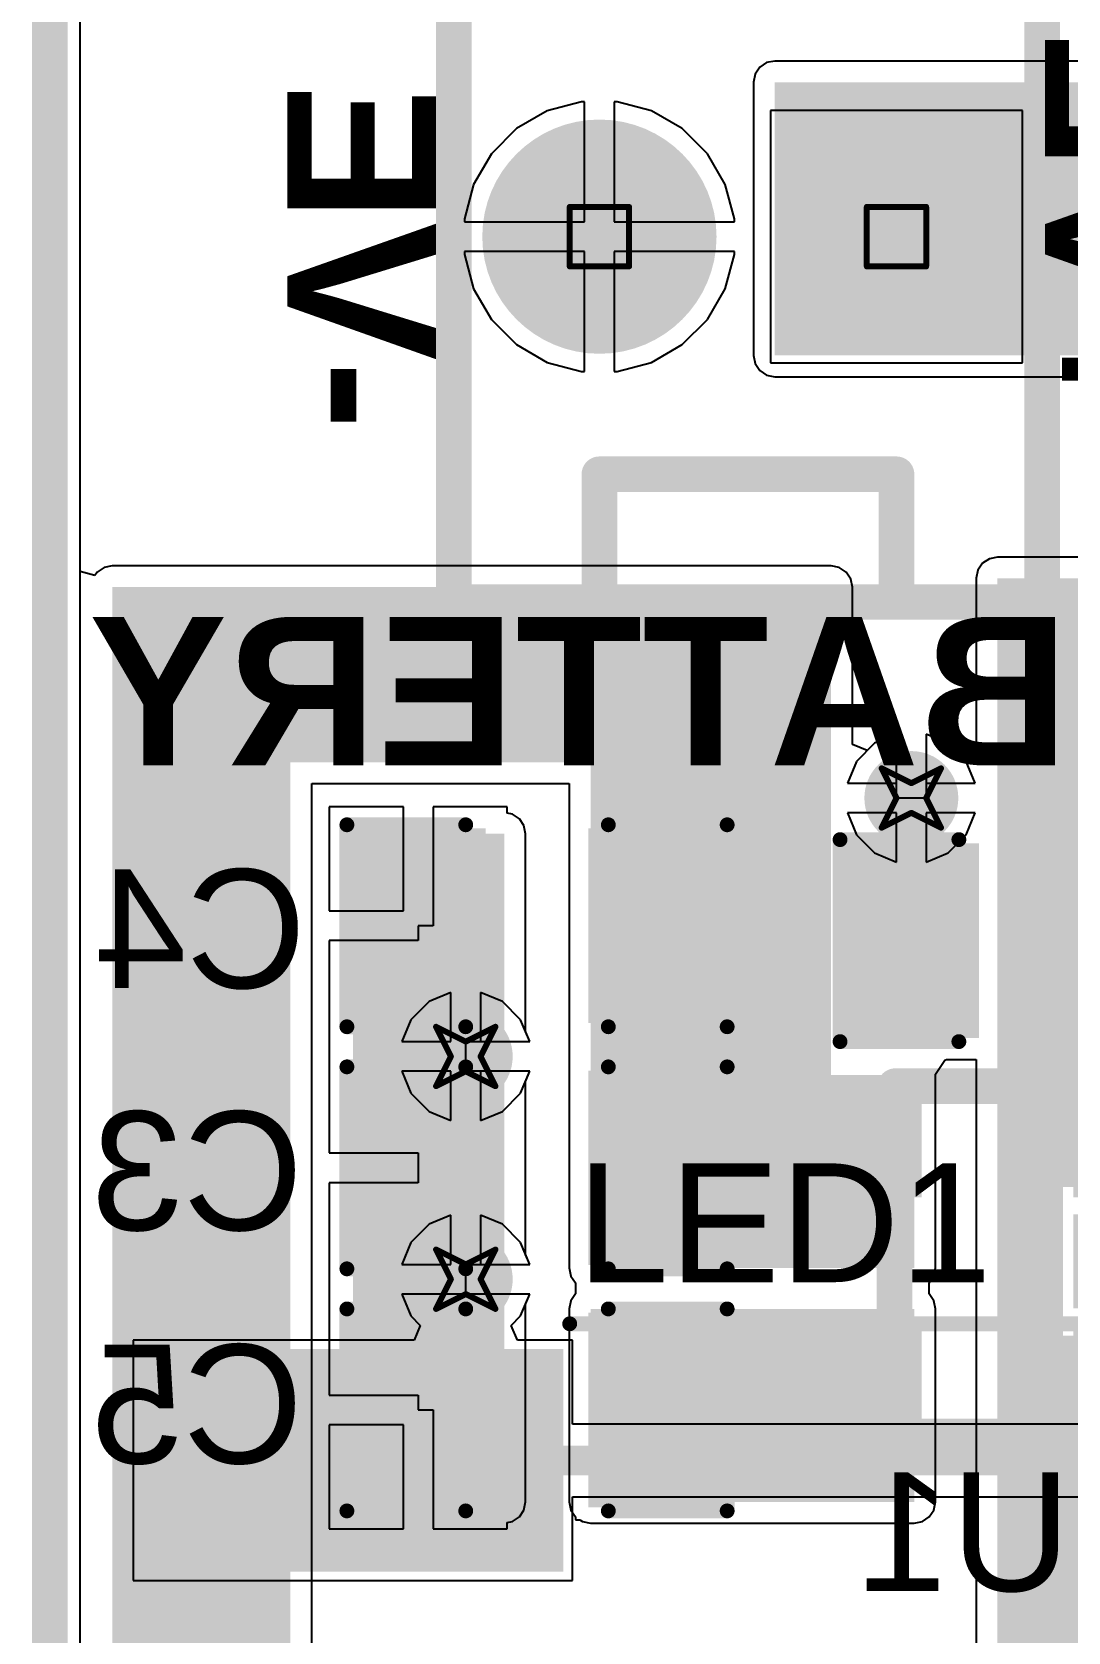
# Model space of a CAD drawing. Header units: inches. Extents: x -48 to 200, y -49 to 27.
# Drawn here: x -0.073 to 0.276, y 1.324 to 1.863 of the extents above; entities that cross this region are included whole.
import ezdxf

# ---------------------------------------------------------------- set-up
doc = ezdxf.new("R2010")
doc.units = ezdxf.units.IN
doc.header["$MEASUREMENT"] = 0
for name, color, linetype in [('Board Outline', 216, 'Continuous'), ('Bottom Layer', 5, 'Continuous'), ('Bottom Overlay', 54, 'Continuous'), ('Bottom Paste', 16, 'Continuous'), ('Bottom Solder', 6, 'Continuous'), ('Drill Drawing', 1, 'Continuous'), ('Multi-Layer', 9, 'Continuous'), ('Pad Holes', 156, 'Continuous'), ('Top Layer', 1, 'Continuous'), ('Top Overlay', 2, 'Continuous'), ('Top Paste', 8, 'Continuous'), ('Top Solder', 216, 'Continuous'), ('Via Holes', 16, 'Continuous')]:
    doc.layers.add(name, color=color, linetype=linetype)
doc.styles.add('Arial', font='', dxfattribs={"height": 0.2})
doc.styles.add('Arial_Bold', font='', dxfattribs={"height": 0.2})
doc.styles.get('Arial').set_extended_font_data('Arial')
doc.styles.get('Arial_Bold').set_extended_font_data('Arial', bold=True)

# ---------------------------------------------------------------- blocks, each defined once
blk = doc.blocks.new('ACDC56_41SURKWA_F01_20')
at = {"layer": 'Top Layer'}
blk.add_hatch(color=1, dxfattribs=at).paths.add_polyline_path([(0.44094, -0.48346), (0.30709, -0.48346), (0.30709, -0.41654), (0.44094, -0.41654)])
at = {"layer": 'Top Paste'}
blk.add_hatch(color=8, dxfattribs=at).paths.add_polyline_path([(0.44094, -0.48346), (0.30709, -0.48346), (0.30709, -0.41654), (0.44094, -0.41654)])
at = {"layer": 'Top Solder'}
blk.add_hatch(color=216, dxfattribs=at).paths.add_polyline_path([(0.44494, -0.48746), (0.30309, -0.48746), (0.30309, -0.41254), (0.44494, -0.41254)])
at = {"layer": 'Top Overlay'}
blk.add_lwpolyline([(0.301, -0.496, 0.005, 0.005, 0), (-0.303, -0.496, 0.005, 0.005, 0)], format="xyseb", dxfattribs=at)
blk.add_lwpolyline([(0.29975, -0.496, 0.0025, 0.0025, 1), (0.30225, -0.496, 0.0025, 0.0025, 1)], format="xyseb", close=True, dxfattribs=at)
blk = doc.blocks.new('SOT_23_5_B_38')
at = {"layer": 'Bottom Layer'}
for points in [[(-0.07283, 0.04921), (-0.02953, 0.04921), (-0.02953, 0.02559), (-0.07283, 0.02559)], [(0.02953, 0.04921), (0.07283, 0.04921), (0.07283, 0.02559), (0.02953, 0.02559)], [(-0.07283, 0.01181), (-0.02953, 0.01181), (-0.02953, -0.01181), (-0.07283, -0.01181)], [(-0.07283, -0.02559), (-0.02953, -0.02559), (-0.02953, -0.04921), (-0.07283, -0.04921)], [(0.02953, -0.02559), (0.07283, -0.02559), (0.07283, -0.04921), (0.02953, -0.04921)]]:
    blk.add_hatch(color=5, dxfattribs=at).paths.add_polyline_path(points)
at = {"layer": 'Bottom Paste'}
for points in [[(-0.07283, 0.04921), (-0.02953, 0.04921), (-0.02953, 0.02559), (-0.07283, 0.02559)], [(0.02953, 0.04921), (0.07283, 0.04921), (0.07283, 0.02559), (0.02953, 0.02559)], [(-0.07283, 0.01181), (-0.02953, 0.01181), (-0.02953, -0.01181), (-0.07283, -0.01181)], [(-0.07283, -0.02559), (-0.02953, -0.02559), (-0.02953, -0.04921), (-0.07283, -0.04921)], [(0.02953, -0.02559), (0.07283, -0.02559), (0.07283, -0.04921), (0.02953, -0.04921)]]:
    blk.add_hatch(color=16, dxfattribs=at).paths.add_polyline_path(points)
at = {"layer": 'Bottom Solder'}
for points in [[(-0.07683, 0.05321), (-0.02553, 0.05321), (-0.02553, 0.02159), (-0.07683, 0.02159)], [(0.02553, 0.05321), (0.07683, 0.05321), (0.07683, 0.02159), (0.02553, 0.02159)], [(-0.07683, 0.01581), (-0.02553, 0.01581), (-0.02553, -0.01581), (-0.07683, -0.01581)], [(-0.07683, -0.02159), (-0.02553, -0.02159), (-0.02553, -0.05321), (-0.07683, -0.05321)], [(0.02553, -0.02159), (0.07683, -0.02159), (0.07683, -0.05321), (0.02553, -0.05321)]]:
    blk.add_hatch(color=6, dxfattribs=at).paths.add_polyline_path(points)
at = {"layer": 'Bottom Overlay'}
for points in [[(-0.03461, 0.059, 0.012, 0.012, 0), (-0.03461, 0.05506, 0.012, 0.012, 0)], [(0.03439, 0.059, 0.012, 0.012, 0), (-0.03461, 0.059, 0.012, 0.012, 0)], [(0.03439, 0.059, 0.012, 0.012, 0), (0.03439, 0.05506, 0.012, 0.012, 0)], [(0.03465, 0.01646, 0.012, 0.012, 0), (0.03465, -0.01732, 0.012, 0.012, 0)], [(-0.084, -0.032, 0.012, 0.012, 0), (-0.084, -0.042, 0.012, 0.012, 0)], [(-0.079, -0.037, 0.012, 0.012, 0), (-0.084, -0.032, 0.012, 0.012, 0)], [(-0.079, -0.037, 0.012, 0.012, 0), (-0.084, -0.042, 0.012, 0.012, 0)], [(-0.03461, -0.05506, 0.012, 0.012, 0), (-0.03461, -0.059, 0.012, 0.012, 0)], [(0.03439, -0.059, 0.012, 0.012, 0), (-0.03461, -0.059, 0.012, 0.012, 0)], [(0.03439, -0.05506, 0.012, 0.012, 0), (0.03439, -0.059, 0.012, 0.012, 0)]]:
    blk.add_lwpolyline(points, format="xyseb", dxfattribs=at)
for points in [[(-0.03761, 0.059, 0.006, 0.006, 1), (-0.03161, 0.059, 0.006, 0.006, 1)], [(-0.03761, 0.059, 0.006, 0.006, 1), (-0.03161, 0.059, 0.006, 0.006, 1)], [(0.03139, 0.059, 0.006, 0.006, 1), (0.03739, 0.059, 0.006, 0.006, 1)], [(0.03139, 0.059, 0.006, 0.006, 1), (0.03739, 0.059, 0.006, 0.006, 1)], [(-0.03761, 0.05506, 0.006, 0.006, 1), (-0.03161, 0.05506, 0.006, 0.006, 1)], [(0.03139, 0.05506, 0.006, 0.006, 1), (0.03739, 0.05506, 0.006, 0.006, 1)], [(0.03165, 0.01646, 0.006, 0.006, 1), (0.03765, 0.01646, 0.006, 0.006, 1)], [(0.03165, -0.01732, 0.006, 0.006, 1), (0.03765, -0.01732, 0.006, 0.006, 1)], [(-0.087, -0.032, 0.006, 0.006, 1), (-0.081, -0.032, 0.006, 0.006, 1)], [(-0.087, -0.032, 0.006, 0.006, 1), (-0.081, -0.032, 0.006, 0.006, 1)], [(-0.082, -0.037, 0.006, 0.006, 1), (-0.076, -0.037, 0.006, 0.006, 1)], [(-0.082, -0.037, 0.006, 0.006, 1), (-0.076, -0.037, 0.006, 0.006, 1)], [(-0.087, -0.042, 0.006, 0.006, 1), (-0.081, -0.042, 0.006, 0.006, 1)], [(-0.087, -0.042, 0.006, 0.006, 1), (-0.081, -0.042, 0.006, 0.006, 1)], [(-0.03761, -0.05506, 0.006, 0.006, 1), (-0.03161, -0.05506, 0.006, 0.006, 1)], [(-0.03761, -0.059, 0.006, 0.006, 1), (-0.03161, -0.059, 0.006, 0.006, 1)], [(-0.03761, -0.059, 0.006, 0.006, 1), (-0.03161, -0.059, 0.006, 0.006, 1)], [(0.03139, -0.05506, 0.006, 0.006, 1), (0.03739, -0.05506, 0.006, 0.006, 1)], [(0.03139, -0.059, 0.006, 0.006, 1), (0.03739, -0.059, 0.006, 0.006, 1)], [(0.03139, -0.059, 0.006, 0.006, 1), (0.03739, -0.059, 0.006, 0.006, 1)]]:
    blk.add_lwpolyline(points, format="xyseb", close=True, dxfattribs=at)
blk = doc.blocks.new('022232021_B_51')
at = {"layer": 'Bottom Layer'}
blk.add_hatch(color=5, dxfattribs=at).paths.add_polyline_path([(-0.08543, 0.03543), (-0.01457, 0.03543), (-0.01457, -0.03543), (-0.08543, -0.03543)])
h = blk.add_hatch(color=5, dxfattribs=at)
edge = h.paths.add_edge_path()
edge.add_arc((0.05, 0), 0.03543, 0, 360)
at = {"layer": 'Bottom Solder'}
blk.add_hatch(color=6, dxfattribs=at).paths.add_polyline_path([(-0.08943, 0.03943), (-0.01057, 0.03943), (-0.01057, -0.03943), (-0.08943, -0.03943)])
h = blk.add_hatch(color=6, dxfattribs=at)
edge = h.paths.add_edge_path()
edge.add_arc((0.05, 0), 0.03943, 0, 360)
at = {"layer": 'Multi-Layer'}
blk.add_hatch(color=9, dxfattribs=at).paths.add_polyline_path([(-0.08543, 0.03543), (-0.01457, 0.03543), (-0.01457, -0.03543), (-0.08543, -0.03543)])
h = blk.add_hatch(color=9, dxfattribs=at)
edge = h.paths.add_edge_path()
edge.add_arc((0.05, 0), 0.03543, 0, 360)
at = {"layer": 'Pad Holes'}
h = blk.add_hatch(color=7, dxfattribs=at)
edge = h.paths.add_edge_path()
edge.add_arc((-0.05, 0), 0.02008, 0, 360)
h = blk.add_hatch(color=7, dxfattribs=at)
edge = h.paths.add_edge_path()
edge.add_arc((0.05, 0), 0.02008, 0, 360)
at = {"layer": 'Top Layer'}
blk.add_hatch(color=1, dxfattribs=at).paths.add_polyline_path([(-0.08543, 0.03543), (-0.01457, 0.03543), (-0.01457, -0.03543), (-0.08543, -0.03543)])
h = blk.add_hatch(color=1, dxfattribs=at)
edge = h.paths.add_edge_path()
edge.add_arc((0.05, 0), 0.03543, 0, 360)
at = {"layer": 'Top Solder'}
blk.add_hatch(color=216, dxfattribs=at).paths.add_polyline_path([(-0.08943, 0.03943), (-0.01057, 0.03943), (-0.01057, -0.03943), (-0.08943, -0.03943)])
h = blk.add_hatch(color=216, dxfattribs=at)
edge = h.paths.add_edge_path()
edge.add_arc((0.05, 0), 0.03943, 0, 360)
at = {"layer": 'Bottom Overlay'}
for points in [[(-0.099, 0.123, 0.012, 0.012, 0), (-0.099, -0.128, 0.012, 0.012, 0)], [(0.099, 0.123, 0.012, 0.012, 0), (-0.099, 0.123, 0.012, 0.012, 0)], [(-0.05, 0.123, 0.012, 0.012, 0), (-0.05, 0.08, 0.012, 0.012, 0)], [(0.05, 0.123, 0.012, 0.012, 0), (0.05, 0.08, 0.012, 0.012, 0)], [(0.099, 0.123, 0.012, 0.012, 0), (0.099, -0.128, 0.012, 0.012, 0)], [(0.05, 0.08, 0.012, 0.012, 0), (-0.05, 0.08, 0.012, 0.012, 0)], [(0.099, -0.128, 0.012, 0.012, 0), (-0.099, -0.128, 0.012, 0.012, 0)]]:
    blk.add_lwpolyline(points, format="xyseb", dxfattribs=at)
for points in [[(-0.102, 0.123, 0.006, 0.006, 1), (-0.096, 0.123, 0.006, 0.006, 1)], [(-0.102, 0.123, 0.006, 0.006, 1), (-0.096, 0.123, 0.006, 0.006, 1)], [(-0.053, 0.123, 0.006, 0.006, 1), (-0.047, 0.123, 0.006, 0.006, 1)], [(0.047, 0.123, 0.006, 0.006, 1), (0.053, 0.123, 0.006, 0.006, 1)], [(0.096, 0.123, 0.006, 0.006, 1), (0.102, 0.123, 0.006, 0.006, 1)], [(0.096, 0.123, 0.006, 0.006, 1), (0.102, 0.123, 0.006, 0.006, 1)], [(-0.053, 0.08, 0.006, 0.006, 1), (-0.047, 0.08, 0.006, 0.006, 1)], [(-0.053, 0.08, 0.006, 0.006, 1), (-0.047, 0.08, 0.006, 0.006, 1)], [(0.047, 0.08, 0.006, 0.006, 1), (0.053, 0.08, 0.006, 0.006, 1)], [(0.047, 0.08, 0.006, 0.006, 1), (0.053, 0.08, 0.006, 0.006, 1)], [(-0.102, -0.128, 0.006, 0.006, 1), (-0.096, -0.128, 0.006, 0.006, 1)], [(-0.102, -0.128, 0.006, 0.006, 1), (-0.096, -0.128, 0.006, 0.006, 1)], [(0.096, -0.128, 0.006, 0.006, 1), (0.102, -0.128, 0.006, 0.006, 1)], [(0.096, -0.128, 0.006, 0.006, 1), (0.102, -0.128, 0.006, 0.006, 1)]]:
    blk.add_lwpolyline(points, format="xyseb", close=True, dxfattribs=at)
blk = doc.blocks.new('CAP_0805_B_73')
at = {"layer": 'Bottom Layer'}
for points in [[(-0.06, 0.03), (-0.02, 0.03), (-0.02, -0.03), (-0.06, -0.03)], [(0.02, 0.03), (0.06, 0.03), (0.06, -0.03), (0.02, -0.03)]]:
    blk.add_hatch(color=5, dxfattribs=at).paths.add_polyline_path(points)
at = {"layer": 'Bottom Paste'}
for points in [[(-0.06, 0.03), (-0.02, 0.03), (-0.02, -0.03), (-0.06, -0.03)], [(0.02, 0.03), (0.06, 0.03), (0.06, -0.03), (0.02, -0.03)]]:
    blk.add_hatch(color=16, dxfattribs=at).paths.add_polyline_path(points)
at = {"layer": 'Bottom Solder'}
for points in [[(-0.06276, 0.03276), (-0.01724, 0.03276), (-0.01724, -0.03276), (-0.06276, -0.03276)], [(0.01724, 0.03276), (0.06276, 0.03276), (0.06276, -0.03276), (0.01724, -0.03276)]]:
    blk.add_hatch(color=6, dxfattribs=at).paths.add_polyline_path(points)
at = {"layer": 'Bottom Overlay'}
for points in [[(-0.064, 0.034, 0.005, 0.005, 0), (-0.024, 0.034, 0.005, 0.005, 0)], [(-0.064, -0.034, 0.005, 0.005, 0), (-0.064, 0.034, 0.005, 0.005, 0)], [(0.024, 0.034, 0.005, 0.005, 0), (0.064, 0.034, 0.005, 0.005, 0)], [(0.064, -0.034, 0.005, 0.005, 0), (0.064, 0.034, 0.005, 0.005, 0)], [(-0.064, -0.034, 0.005, 0.005, 0), (-0.024, -0.034, 0.005, 0.005, 0)], [(0.024, -0.034, 0.005, 0.005, 0), (0.064, -0.034, 0.005, 0.005, 0)]]:
    blk.add_lwpolyline(points, format="xyseb", dxfattribs=at)
for points in [[(-0.06525, 0.034, 0.0025, 0.0025, 1), (-0.06275, 0.034, 0.0025, 0.0025, 1)], [(-0.06525, 0.034, 0.0025, 0.0025, 1), (-0.06275, 0.034, 0.0025, 0.0025, 1)], [(-0.02525, 0.034, 0.0025, 0.0025, 1), (-0.02275, 0.034, 0.0025, 0.0025, 1)], [(0.02275, 0.034, 0.0025, 0.0025, 1), (0.02525, 0.034, 0.0025, 0.0025, 1)], [(0.06275, 0.034, 0.0025, 0.0025, 1), (0.06525, 0.034, 0.0025, 0.0025, 1)], [(0.06275, 0.034, 0.0025, 0.0025, 1), (0.06525, 0.034, 0.0025, 0.0025, 1)], [(-0.06525, -0.034, 0.0025, 0.0025, 1), (-0.06275, -0.034, 0.0025, 0.0025, 1)], [(-0.06525, -0.034, 0.0025, 0.0025, 1), (-0.06275, -0.034, 0.0025, 0.0025, 1)], [(-0.02525, -0.034, 0.0025, 0.0025, 1), (-0.02275, -0.034, 0.0025, 0.0025, 1)], [(0.02275, -0.034, 0.0025, 0.0025, 1), (0.02525, -0.034, 0.0025, 0.0025, 1)], [(0.06275, -0.034, 0.0025, 0.0025, 1), (0.06525, -0.034, 0.0025, 0.0025, 1)], [(0.06275, -0.034, 0.0025, 0.0025, 1), (0.06525, -0.034, 0.0025, 0.0025, 1)]]:
    blk.add_lwpolyline(points, format="xyseb", close=True, dxfattribs=at)
blk = doc.blocks.new('CAP_0805_B_74')
at = {"layer": 'Bottom Layer'}
for points in [[(-0.06, 0.03), (-0.02, 0.03), (-0.02, -0.03), (-0.06, -0.03)], [(0.02, 0.03), (0.06, 0.03), (0.06, -0.03), (0.02, -0.03)]]:
    blk.add_hatch(color=5, dxfattribs=at).paths.add_polyline_path(points)
at = {"layer": 'Bottom Paste'}
for points in [[(-0.06, 0.03), (-0.02, 0.03), (-0.02, -0.03), (-0.06, -0.03)], [(0.02, 0.03), (0.06, 0.03), (0.06, -0.03), (0.02, -0.03)]]:
    blk.add_hatch(color=16, dxfattribs=at).paths.add_polyline_path(points)
at = {"layer": 'Bottom Solder'}
for points in [[(-0.06276, 0.03276), (-0.01724, 0.03276), (-0.01724, -0.03276), (-0.06276, -0.03276)], [(0.01724, 0.03276), (0.06276, 0.03276), (0.06276, -0.03276), (0.01724, -0.03276)]]:
    blk.add_hatch(color=6, dxfattribs=at).paths.add_polyline_path(points)
at = {"layer": 'Bottom Overlay'}
for points in [[(-0.064, -0.034, 0.005, 0.005, 0), (-0.064, 0.034, 0.005, 0.005, 0)], [(-0.064, 0.034, 0.005, 0.005, 0), (-0.024, 0.034, 0.005, 0.005, 0)], [(0.024, 0.034, 0.005, 0.005, 0), (0.064, 0.034, 0.005, 0.005, 0)], [(0.064, -0.034, 0.005, 0.005, 0), (0.064, 0.034, 0.005, 0.005, 0)], [(-0.064, -0.034, 0.005, 0.005, 0), (-0.024, -0.034, 0.005, 0.005, 0)], [(0.024, -0.034, 0.005, 0.005, 0), (0.064, -0.034, 0.005, 0.005, 0)]]:
    blk.add_lwpolyline(points, format="xyseb", dxfattribs=at)
for points in [[(-0.06525, 0.034, 0.0025, 0.0025, 1), (-0.06275, 0.034, 0.0025, 0.0025, 1)], [(-0.06525, 0.034, 0.0025, 0.0025, 1), (-0.06275, 0.034, 0.0025, 0.0025, 1)], [(-0.02525, 0.034, 0.0025, 0.0025, 1), (-0.02275, 0.034, 0.0025, 0.0025, 1)], [(0.02275, 0.034, 0.0025, 0.0025, 1), (0.02525, 0.034, 0.0025, 0.0025, 1)], [(0.06275, 0.034, 0.0025, 0.0025, 1), (0.06525, 0.034, 0.0025, 0.0025, 1)], [(0.06275, 0.034, 0.0025, 0.0025, 1), (0.06525, 0.034, 0.0025, 0.0025, 1)], [(-0.06525, -0.034, 0.0025, 0.0025, 1), (-0.06275, -0.034, 0.0025, 0.0025, 1)], [(-0.06525, -0.034, 0.0025, 0.0025, 1), (-0.06275, -0.034, 0.0025, 0.0025, 1)], [(-0.02525, -0.034, 0.0025, 0.0025, 1), (-0.02275, -0.034, 0.0025, 0.0025, 1)], [(0.02275, -0.034, 0.0025, 0.0025, 1), (0.02525, -0.034, 0.0025, 0.0025, 1)], [(0.06275, -0.034, 0.0025, 0.0025, 1), (0.06525, -0.034, 0.0025, 0.0025, 1)], [(0.06275, -0.034, 0.0025, 0.0025, 1), (0.06525, -0.034, 0.0025, 0.0025, 1)]]:
    blk.add_lwpolyline(points, format="xyseb", close=True, dxfattribs=at)
blk = doc.blocks.new('CAP_0805_B_75')
at = {"layer": 'Bottom Layer'}
for points in [[(-0.06, 0.03), (-0.02, 0.03), (-0.02, -0.03), (-0.06, -0.03)], [(0.02, 0.03), (0.06, 0.03), (0.06, -0.03), (0.02, -0.03)]]:
    blk.add_hatch(color=5, dxfattribs=at).paths.add_polyline_path(points)
at = {"layer": 'Bottom Paste'}
for points in [[(-0.06, 0.03), (-0.02, 0.03), (-0.02, -0.03), (-0.06, -0.03)], [(0.02, 0.03), (0.06, 0.03), (0.06, -0.03), (0.02, -0.03)]]:
    blk.add_hatch(color=16, dxfattribs=at).paths.add_polyline_path(points)
at = {"layer": 'Bottom Solder'}
for points in [[(-0.06276, 0.03276), (-0.01724, 0.03276), (-0.01724, -0.03276), (-0.06276, -0.03276)], [(0.01724, 0.03276), (0.06276, 0.03276), (0.06276, -0.03276), (0.01724, -0.03276)]]:
    blk.add_hatch(color=6, dxfattribs=at).paths.add_polyline_path(points)
at = {"layer": 'Bottom Overlay'}
for points in [[(-0.064, 0.034, 0.005, 0.005, 0), (-0.024, 0.034, 0.005, 0.005, 0)], [(-0.064, -0.034, 0.005, 0.005, 0), (-0.064, 0.034, 0.005, 0.005, 0)], [(0.024, 0.034, 0.005, 0.005, 0), (0.064, 0.034, 0.005, 0.005, 0)], [(0.064, -0.034, 0.005, 0.005, 0), (0.064, 0.034, 0.005, 0.005, 0)], [(-0.064, -0.034, 0.005, 0.005, 0), (-0.024, -0.034, 0.005, 0.005, 0)], [(0.024, -0.034, 0.005, 0.005, 0), (0.064, -0.034, 0.005, 0.005, 0)]]:
    blk.add_lwpolyline(points, format="xyseb", dxfattribs=at)
for points in [[(-0.06525, 0.034, 0.0025, 0.0025, 1), (-0.06275, 0.034, 0.0025, 0.0025, 1)], [(-0.06525, 0.034, 0.0025, 0.0025, 1), (-0.06275, 0.034, 0.0025, 0.0025, 1)], [(-0.02525, 0.034, 0.0025, 0.0025, 1), (-0.02275, 0.034, 0.0025, 0.0025, 1)], [(0.02275, 0.034, 0.0025, 0.0025, 1), (0.02525, 0.034, 0.0025, 0.0025, 1)], [(0.06275, 0.034, 0.0025, 0.0025, 1), (0.06525, 0.034, 0.0025, 0.0025, 1)], [(0.06275, 0.034, 0.0025, 0.0025, 1), (0.06525, 0.034, 0.0025, 0.0025, 1)], [(-0.06525, -0.034, 0.0025, 0.0025, 1), (-0.06275, -0.034, 0.0025, 0.0025, 1)], [(-0.06525, -0.034, 0.0025, 0.0025, 1), (-0.06275, -0.034, 0.0025, 0.0025, 1)], [(-0.02525, -0.034, 0.0025, 0.0025, 1), (-0.02275, -0.034, 0.0025, 0.0025, 1)], [(0.02275, -0.034, 0.0025, 0.0025, 1), (0.02525, -0.034, 0.0025, 0.0025, 1)], [(0.06275, -0.034, 0.0025, 0.0025, 1), (0.06525, -0.034, 0.0025, 0.0025, 1)], [(0.06275, -0.034, 0.0025, 0.0025, 1), (0.06525, -0.034, 0.0025, 0.0025, 1)]]:
    blk.add_lwpolyline(points, format="xyseb", close=True, dxfattribs=at)
blk = doc.blocks.new('CAP_0805_B_77')
at = {"layer": 'Bottom Layer'}
for points in [[(-0.06, 0.03), (-0.02, 0.03), (-0.02, -0.03), (-0.06, -0.03)], [(0.02, 0.03), (0.06, 0.03), (0.06, -0.03), (0.02, -0.03)]]:
    blk.add_hatch(color=5, dxfattribs=at).paths.add_polyline_path(points)
at = {"layer": 'Bottom Paste'}
for points in [[(-0.06, 0.03), (-0.02, 0.03), (-0.02, -0.03), (-0.06, -0.03)], [(0.02, 0.03), (0.06, 0.03), (0.06, -0.03), (0.02, -0.03)]]:
    blk.add_hatch(color=16, dxfattribs=at).paths.add_polyline_path(points)
at = {"layer": 'Bottom Solder'}
for points in [[(-0.06276, 0.03276), (-0.01724, 0.03276), (-0.01724, -0.03276), (-0.06276, -0.03276)], [(0.01724, 0.03276), (0.06276, 0.03276), (0.06276, -0.03276), (0.01724, -0.03276)]]:
    blk.add_hatch(color=6, dxfattribs=at).paths.add_polyline_path(points)
at = {"layer": 'Bottom Overlay'}
for points in [[(-0.024, 0.034, 0.005, 0.005, 0), (-0.064, 0.034, 0.005, 0.005, 0)], [(-0.064, 0.034, 0.005, 0.005, 0), (-0.064, -0.034, 0.005, 0.005, 0)], [(0.064, 0.034, 0.005, 0.005, 0), (0.024, 0.034, 0.005, 0.005, 0)], [(0.064, 0.034, 0.005, 0.005, 0), (0.064, -0.034, 0.005, 0.005, 0)], [(-0.024, -0.034, 0.005, 0.005, 0), (-0.064, -0.034, 0.005, 0.005, 0)], [(0.064, -0.034, 0.005, 0.005, 0), (0.024, -0.034, 0.005, 0.005, 0)]]:
    blk.add_lwpolyline(points, format="xyseb", dxfattribs=at)
for points in [[(-0.06525, 0.034, 0.0025, 0.0025, 1), (-0.06275, 0.034, 0.0025, 0.0025, 1)], [(-0.06525, 0.034, 0.0025, 0.0025, 1), (-0.06275, 0.034, 0.0025, 0.0025, 1)], [(-0.02525, 0.034, 0.0025, 0.0025, 1), (-0.02275, 0.034, 0.0025, 0.0025, 1)], [(0.02275, 0.034, 0.0025, 0.0025, 1), (0.02525, 0.034, 0.0025, 0.0025, 1)], [(0.06275, 0.034, 0.0025, 0.0025, 1), (0.06525, 0.034, 0.0025, 0.0025, 1)], [(0.06275, 0.034, 0.0025, 0.0025, 1), (0.06525, 0.034, 0.0025, 0.0025, 1)], [(-0.06525, -0.034, 0.0025, 0.0025, 1), (-0.06275, -0.034, 0.0025, 0.0025, 1)], [(-0.06525, -0.034, 0.0025, 0.0025, 1), (-0.06275, -0.034, 0.0025, 0.0025, 1)], [(-0.02525, -0.034, 0.0025, 0.0025, 1), (-0.02275, -0.034, 0.0025, 0.0025, 1)], [(0.02275, -0.034, 0.0025, 0.0025, 1), (0.02525, -0.034, 0.0025, 0.0025, 1)], [(0.06275, -0.034, 0.0025, 0.0025, 1), (0.06525, -0.034, 0.0025, 0.0025, 1)], [(0.06275, -0.034, 0.0025, 0.0025, 1), (0.06525, -0.034, 0.0025, 0.0025, 1)]]:
    blk.add_lwpolyline(points, format="xyseb", close=True, dxfattribs=at)

msp = doc.modelspace()

# ---------------------------------------------------------------- hatches: boundary and pattern name
at = {"layer": 'Bottom Layer'}
for points in [[(0.177, 1.754), (0.403, 1.754), (0.403, 1.846), (0.177, 1.846)], [(-0.046, 0.955), (0.014, 0.955), (0.014, 1.676), (-0.046, 1.676)], [(-0.046, 1.617), (0.196, 1.617), (0.196, 1.676), (-0.046, 1.676)], [(0.115, 1.4468), (0.196, 1.4468), (0.196, 1.676), (0.115, 1.676)], [(0.252, 1.399), (0.274, 1.399), (0.274, 1.679), (0.252, 1.679)], [(0.27, 1.474), (0.438, 1.474), (0.438, 1.679), (0.27, 1.679)], [(0.035, 1.368), (0.086, 1.368), (0.086, 1.593), (0.035, 1.593)], [(0.115, 1.4468), (0.224, 1.4468), (0.224, 1.5118), (0.115, 1.5118)], [(0.115, 1.368), (0.224, 1.368), (0.224, 1.433), (0.115, 1.433)], [(0.252, 0.757), (0.326, 0.757), (0.326, 1.424), (0.252, 1.424)]]:
    msp.add_hatch(color=5, dxfattribs=at).paths.add_polyline_path(points)
h = msp.add_hatch(color=5, dxfattribs=at)
edge = h.paths.add_edge_path()
edge.add_arc((0.223, 1.605), 0.01181, 0, 360)
h = msp.add_hatch(color=5, dxfattribs=at)
edge = h.paths.add_edge_path()
edge.add_arc((0.073, 1.518), 0.01181, 0, 360)
h = msp.add_hatch(color=5, dxfattribs=at)
edge = h.paths.add_edge_path()
edge.add_arc((0.073, 1.443), 0.01181, 0, 360)
at = {"layer": 'Bottom Solder'}
h = msp.add_hatch(color=6, dxfattribs=at)
edge = h.paths.add_edge_path()
edge.add_arc((0.223, 1.605), 0.01581, 0, 360)
h = msp.add_hatch(color=6, dxfattribs=at)
edge = h.paths.add_edge_path()
edge.add_arc((0.073, 1.518), 0.01581, 0, 360)
h = msp.add_hatch(color=6, dxfattribs=at)
edge = h.paths.add_edge_path()
edge.add_arc((0.073, 1.443), 0.01581, 0, 360)
at = {"layer": 'Top Layer'}
h = msp.add_hatch(color=1, dxfattribs=at)
edge = h.paths.add_edge_path()
edge.add_arc((0.223, 1.605), 0.01181, 0, 360)
h = msp.add_hatch(color=1, dxfattribs=at)
edge = h.paths.add_edge_path()
edge.add_arc((0.073, 1.518), 0.01181, 0, 360)
h = msp.add_hatch(color=1, dxfattribs=at)
edge = h.paths.add_edge_path()
edge.add_arc((0.073, 1.443), 0.01181, 0, 360)
at = {"layer": 'Top Solder'}
h = msp.add_hatch(color=216, dxfattribs=at)
edge = h.paths.add_edge_path()
edge.add_arc((0.223, 1.605), 0.01581, 0, 360)
h = msp.add_hatch(color=216, dxfattribs=at)
edge = h.paths.add_edge_path()
edge.add_arc((0.073, 1.518), 0.01581, 0, 360)
h = msp.add_hatch(color=216, dxfattribs=at)
edge = h.paths.add_edge_path()
edge.add_arc((0.073, 1.443), 0.01581, 0, 360)
at = {"layer": 'Via Holes'}
h = msp.add_hatch(color=7, dxfattribs=at)
edge = h.paths.add_edge_path()
edge.add_arc((0.223, 1.605), 0.00591, 0, 360)
h = msp.add_hatch(color=7, dxfattribs=at)
edge = h.paths.add_edge_path()
edge.add_arc((0.073, 1.518), 0.00591, 0, 360)
h = msp.add_hatch(color=7, dxfattribs=at)
edge = h.paths.add_edge_path()
edge.add_arc((0.073, 1.443), 0.00591, 0, 360)

# ---------------------------------------------------------------- linework, layer by layer
at = {"layer": 'Board Outline'}
msp.add_lwpolyline([(-0.067, -0.069, 0.012, 0.012, 0), (-0.067, 1.931, 0.012, 0.012, 0)], format="xyseb", dxfattribs=at)
at = {"layer": 'Bottom Layer'}
for p, q in [((-0.0568, 1.68124), (-0.0568, 1.9208)), ((0.177, 1.85314), (0.17427, 1.85259)), ((0.403, 1.85314), (0.177, 1.85314)), ((0.17041, 1.84873), (0.16986, 1.846)), ((0.17195, 1.85105), (0.17041, 1.84873)), ((0.17427, 1.85259), (0.17195, 1.85105)), ((0.16986, 1.846), (0.16986, 1.754)), ((0.11202, 1.83943), (0.10046, 1.83634)), ((0.113, 1.83943), (0.11202, 1.83943)), ((0.113, 1.799), (0.113, 1.83943)), ((0.12398, 1.83943), (0.123, 1.83943)), ((0.123, 1.83943), (0.123, 1.799)), ((0.13554, 1.83634), (0.12398, 1.83943)), ((0.10046, 1.83634), (0.0901, 1.83036)), ((0.1459, 1.83036), (0.13554, 1.83634)), ((0.0901, 1.83036), (0.08164, 1.8219)), ((0.15436, 1.8219), (0.1459, 1.83036)), ((0.08164, 1.8219), (0.07566, 1.81154)), ((0.16034, 1.81154), (0.15436, 1.8219)), ((0.07566, 1.81154), (0.07257, 1.79998)), ((0.16343, 1.79998), (0.16034, 1.81154)), ((0.07257, 1.79998), (0.07257, 1.799)), ((0.16343, 1.799), (0.16343, 1.79998)), ((0.07257, 1.799), (0.113, 1.799)), ((0.123, 1.799), (0.16343, 1.799)), ((0.113, 1.789), (0.07257, 1.789)), ((0.07257, 1.789), (0.07257, 1.78802)), ((0.113, 1.74857), (0.113, 1.789)), ((0.16343, 1.789), (0.123, 1.789)), ((0.123, 1.789), (0.123, 1.74857)), ((0.16343, 1.78802), (0.16343, 1.789)), ((0.07257, 1.78802), (0.07566, 1.77646)), ((0.16034, 1.77646), (0.16343, 1.78802)), ((0.07566, 1.77646), (0.08164, 1.7661)), ((0.15436, 1.7661), (0.16034, 1.77646)), ((0.08164, 1.7661), (0.0901, 1.75764)), ((0.1459, 1.75764), (0.15436, 1.7661)), ((0.0901, 1.75764), (0.10046, 1.75166)), ((0.13554, 1.75166), (0.1459, 1.75764)), ((0.10046, 1.75166), (0.11202, 1.74857)), ((0.12398, 1.74857), (0.13554, 1.75166)), ((0.16986, 1.754), (0.17041, 1.75127)), ((0.17041, 1.75127), (0.17195, 1.74895)), ((0.11202, 1.74857), (0.113, 1.74857)), ((0.123, 1.74857), (0.12398, 1.74857)), ((0.17195, 1.74895), (0.17427, 1.74741)), ((0.17427, 1.74741), (0.177, 1.74686)), ((0.177, 1.74686), (0.3987, 1.74686)), ((0.252, 1.68614), (0.24927, 1.68559)), ((0.28655, 1.68614), (0.252, 1.68614)), ((-0.0518, 1.67991), (-0.0568, 1.68124)), ((-0.05105, 1.68105), (-0.0518, 1.67991)), ((-0.04873, 1.68259), (-0.05105, 1.68105)), ((-0.046, 1.68314), (-0.04873, 1.68259)), ((0.196, 1.68314), (-0.046, 1.68314)), ((0.19873, 1.68259), (0.196, 1.68314)), ((0.20105, 1.68105), (0.19873, 1.68259)), ((0.20259, 1.67873), (0.20105, 1.68105)), ((0.24541, 1.68173), (0.24486, 1.679)), ((0.24695, 1.68405), (0.24541, 1.68173)), ((0.24927, 1.68559), (0.24695, 1.68405)), ((0.20314, 1.676), (0.20259, 1.67873)), ((0.20314, 1.62305), (0.20314, 1.676)), ((0.24486, 1.679), (0.24486, 1.62105)), ((0.20814, 1.62098), (0.20314, 1.62305)), ((0.21065, 1.62349), (0.20814, 1.62098)), ((0.218, 1.62654), (0.21065, 1.62349)), ((0.218, 1.605), (0.218, 1.62654)), ((0.23535, 1.62349), (0.228, 1.62654)), ((0.228, 1.62654), (0.228, 1.605)), ((0.23986, 1.61898), (0.23535, 1.62349)), ((0.24486, 1.62105), (0.23986, 1.61898)), ((0.02114, 1.04914), (0.02114, 1.60986)), ((0.02114, 1.60986), (0.10786, 1.60986)), ((0.10786, 1.60986), (0.10786, 1.5118)), ((0.052, 1.602), (0.027, 1.602)), ((0.027, 1.602), (0.027, 1.567)), ((0.052, 1.567), (0.052, 1.602)), ((0.087, 1.602), (0.062, 1.602)), ((0.062, 1.602), (0.062, 1.562)), ((0.087, 1.59994), (0.087, 1.602)), ((0.08873, 1.59959), (0.087, 1.59994)), ((0.228, 1.605), (0.218, 1.605)), ((0.09105, 1.59805), (0.08873, 1.59959)), ((0.09259, 1.59573), (0.09105, 1.59805)), ((0.09314, 1.593), (0.09259, 1.59573)), ((0.09314, 1.52638), (0.09314, 1.593)), ((0.027, 1.567), (0.052, 1.567)), ((0.057, 1.557), (0.027, 1.557)), ((0.027, 1.557), (0.027, 1.5255)), ((0.062, 1.562), (0.057, 1.562)), ((0.057, 1.562), (0.057, 1.557)), ((0.027, 1.5255), (0.027, 1.522)), ((0.09454, 1.523), (0.09314, 1.52638)), ((0.027, 1.522), (0.027, 1.522)), ((0.027, 1.522), (0.027, 1.5205)), ((0.027, 1.5205), (0.027, 1.5205)), ((0.027, 1.5205), (0.027, 1.4855)), ((0.073, 1.513), (0.073, 1.523)), ((0.073, 1.523), (0.09454, 1.523)), ((0.2311, 1.512), (0.2343, 1.5167)), ((0.2343, 1.5167), (0.23481, 1.517)), ((0.23481, 1.517), (0.24486, 1.517)), ((0.24486, 1.517), (0.24486, 1.424)), ((0.09454, 1.513), (0.073, 1.513)), ((0.09314, 1.50962), (0.09454, 1.513)), ((0.09314, 1.45138), (0.09314, 1.50962)), ((0.10786, 1.5118), (0.10786, 1.4468)), ((0.23114, 1.5118), (0.2311, 1.512)), ((0.23114, 1.4468), (0.23114, 1.5118)), ((0.027, 1.4855), (0.057, 1.4855)), ((0.057, 1.4855), (0.057, 1.4755)), ((0.057, 1.4755), (0.027, 1.4755)), ((0.027, 1.4755), (0.027, 1.444)), ((0.09454, 1.448), (0.09314, 1.45138)), ((0.027, 1.444), (0.027, 1.4405)), ((0.073, 1.438), (0.073, 1.448)), ((0.073, 1.448), (0.09454, 1.448)), ((0.10786, 1.4468), (0.10841, 1.44407)), ((0.10841, 1.44407), (0.10995, 1.44176)), ((0.22905, 1.44176), (0.23059, 1.44407)), ((0.23059, 1.44407), (0.23114, 1.4468)), ((0.027, 1.4405), (0.027, 1.4405)), ((0.027, 1.4405), (0.027, 1.439)), ((0.027, 1.439), (0.027, 1.439)), ((0.027, 1.439), (0.027, 1.404)), ((0.10995, 1.44176), (0.10995, 1.43805)), ((0.22905, 1.43805), (0.22905, 1.44176)), ((0.09454, 1.438), (0.073, 1.438)), ((0.09314, 1.43462), (0.09454, 1.438)), ((0.09314, 1.368), (0.09314, 1.43462)), ((0.10841, 1.43573), (0.10786, 1.433)), ((0.10786, 1.433), (0.10786, 1.368)), ((0.10995, 1.43805), (0.10841, 1.43573)), ((0.23059, 1.43573), (0.22905, 1.43805)), ((0.23114, 1.433), (0.23059, 1.43573)), ((0.23114, 1.368), (0.23114, 1.433)), ((0.24486, 1.424), (0.24486, 1.399)), ((0.027, 1.404), (0.057, 1.404)), ((0.057, 1.404), (0.057, 1.399)), ((0.057, 1.399), (0.062, 1.399)), ((0.062, 1.399), (0.062, 1.359)), ((0.24486, 1.399), (0.24486, 1.05115)), ((0.052, 1.394), (0.027, 1.394)), ((0.027, 1.394), (0.027, 1.359)), ((0.052, 1.359), (0.052, 1.394)), ((0.08873, 1.36141), (0.09105, 1.36295)), ((0.09105, 1.36295), (0.09259, 1.36527)), ((0.09259, 1.36527), (0.09314, 1.368)), ((0.10786, 1.368), (0.10841, 1.36527)), ((0.10841, 1.36527), (0.10995, 1.36295)), ((0.10995, 1.36295), (0.11, 1.36292)), ((0.11, 1.36292), (0.11, 1.362)), ((0.22673, 1.36141), (0.22905, 1.36295)), ((0.22905, 1.36295), (0.23059, 1.36527)), ((0.23059, 1.36527), (0.23114, 1.368)), ((0.027, 1.359), (0.052, 1.359)), ((0.062, 1.359), (0.087, 1.359)), ((0.087, 1.36106), (0.08873, 1.36141)), ((0.087, 1.359), (0.087, 1.36106)), ((0.11, 1.362), (0.11138, 1.362)), ((0.11138, 1.362), (0.11227, 1.36141)), ((0.11227, 1.36141), (0.115, 1.36086)), ((0.115, 1.36086), (0.224, 1.36086)), ((0.224, 1.36086), (0.22673, 1.36141))]:
    msp.add_line(p, q, dxfattribs=at)
for points in [[(0.223, 1.557, 0.022, 0.022, 0), (0.223, 1.605, 0.022, 0.022, 0)], [(0.053, 1.433, 0.012, 0.012, 0), (0.063, 1.443, 0.012, 0.012, 0)], [(0.063, 1.443, 0.012, 0.012, 0), (0.073, 1.443, 0.012, 0.012, 0)]]:
    msp.add_lwpolyline(points, format="xyseb", dxfattribs=at)
for points in [[(0.2175, 1.605, 0.011, 0.011, 1), (0.2285, 1.605, 0.011, 0.011, 1)], [(0.2175, 1.557, 0.011, 0.011, 1), (0.2285, 1.557, 0.011, 0.011, 1)], [(0.06, 1.443, 0.006, 0.006, 1), (0.066, 1.443, 0.006, 0.006, 1)], [(0.06, 1.443, 0.006, 0.006, 1), (0.066, 1.443, 0.006, 0.006, 1)], [(0.07, 1.443, 0.006, 0.006, 1), (0.076, 1.443, 0.006, 0.006, 1)], [(0.05, 1.433, 0.006, 0.006, 1), (0.056, 1.433, 0.006, 0.006, 1)]]:
    msp.add_lwpolyline(points, format="xyseb", close=True, dxfattribs=at)
at = {"layer": 'Drill Drawing'}
for points in [[(0.108, 1.804, 0.002, 0.002, 0), (0.128, 1.804, 0.002, 0.002, 0)], [(0.108, 1.784, 0.002, 0.002, 0), (0.108, 1.804, 0.002, 0.002, 0)], [(0.128, 1.784, 0.002, 0.002, 0), (0.128, 1.804, 0.002, 0.002, 0)], [(0.208, 1.804, 0.002, 0.002, 0), (0.228, 1.804, 0.002, 0.002, 0)], [(0.208, 1.784, 0.002, 0.002, 0), (0.208, 1.804, 0.002, 0.002, 0)], [(0.228, 1.784, 0.002, 0.002, 0), (0.228, 1.804, 0.002, 0.002, 0)], [(0.108, 1.784, 0.002, 0.002, 0), (0.128, 1.784, 0.002, 0.002, 0)], [(0.208, 1.784, 0.002, 0.002, 0), (0.228, 1.784, 0.002, 0.002, 0)], [(0.213, 1.615, 0.002, 0.002, 0), (0.223, 1.61, 0.002, 0.002, 0)], [(0.213, 1.615, 0.002, 0.002, 0), (0.218, 1.605, 0.002, 0.002, 0)], [(0.223, 1.61, 0.002, 0.002, 0), (0.233, 1.615, 0.002, 0.002, 0)], [(0.228, 1.605, 0.002, 0.002, 0), (0.233, 1.615, 0.002, 0.002, 0)], [(0.213, 1.595, 0.002, 0.002, 0), (0.218, 1.605, 0.002, 0.002, 0)], [(0.228, 1.605, 0.002, 0.002, 0), (0.233, 1.595, 0.002, 0.002, 0)], [(0.213, 1.595, 0.002, 0.002, 0), (0.223, 1.6, 0.002, 0.002, 0)], [(0.223, 1.6, 0.002, 0.002, 0), (0.233, 1.595, 0.002, 0.002, 0)], [(0.063, 1.528, 0.002, 0.002, 0), (0.073, 1.523, 0.002, 0.002, 0)], [(0.063, 1.528, 0.002, 0.002, 0), (0.068, 1.518, 0.002, 0.002, 0)], [(0.073, 1.523, 0.002, 0.002, 0), (0.083, 1.528, 0.002, 0.002, 0)], [(0.078, 1.518, 0.002, 0.002, 0), (0.083, 1.528, 0.002, 0.002, 0)], [(0.063, 1.508, 0.002, 0.002, 0), (0.068, 1.518, 0.002, 0.002, 0)], [(0.063, 1.508, 0.002, 0.002, 0), (0.073, 1.513, 0.002, 0.002, 0)], [(0.073, 1.513, 0.002, 0.002, 0), (0.083, 1.508, 0.002, 0.002, 0)], [(0.078, 1.518, 0.002, 0.002, 0), (0.083, 1.508, 0.002, 0.002, 0)], [(0.063, 1.453, 0.002, 0.002, 0), (0.073, 1.448, 0.002, 0.002, 0)], [(0.063, 1.453, 0.002, 0.002, 0), (0.068, 1.443, 0.002, 0.002, 0)], [(0.073, 1.448, 0.002, 0.002, 0), (0.083, 1.453, 0.002, 0.002, 0)], [(0.078, 1.443, 0.002, 0.002, 0), (0.083, 1.453, 0.002, 0.002, 0)], [(0.063, 1.433, 0.002, 0.002, 0), (0.068, 1.443, 0.002, 0.002, 0)], [(0.078, 1.443, 0.002, 0.002, 0), (0.083, 1.433, 0.002, 0.002, 0)], [(0.063, 1.433, 0.002, 0.002, 0), (0.073, 1.438, 0.002, 0.002, 0)], [(0.073, 1.438, 0.002, 0.002, 0), (0.083, 1.433, 0.002, 0.002, 0)]]:
    msp.add_lwpolyline(points, format="xyseb", dxfattribs=at)
for points in [[(0.1075, 1.804, 0.001, 0.001, 1), (0.1085, 1.804, 0.001, 0.001, 1)], [(0.1075, 1.804, 0.001, 0.001, 1), (0.1085, 1.804, 0.001, 0.001, 1)], [(0.1275, 1.804, 0.001, 0.001, 1), (0.1285, 1.804, 0.001, 0.001, 1)], [(0.1275, 1.804, 0.001, 0.001, 1), (0.1285, 1.804, 0.001, 0.001, 1)], [(0.2075, 1.804, 0.001, 0.001, 1), (0.2085, 1.804, 0.001, 0.001, 1)], [(0.2075, 1.804, 0.001, 0.001, 1), (0.2085, 1.804, 0.001, 0.001, 1)], [(0.2275, 1.804, 0.001, 0.001, 1), (0.2285, 1.804, 0.001, 0.001, 1)], [(0.2275, 1.804, 0.001, 0.001, 1), (0.2285, 1.804, 0.001, 0.001, 1)], [(0.1075, 1.784, 0.001, 0.001, 1), (0.1085, 1.784, 0.001, 0.001, 1)], [(0.1075, 1.784, 0.001, 0.001, 1), (0.1085, 1.784, 0.001, 0.001, 1)], [(0.1275, 1.784, 0.001, 0.001, 1), (0.1285, 1.784, 0.001, 0.001, 1)], [(0.1275, 1.784, 0.001, 0.001, 1), (0.1285, 1.784, 0.001, 0.001, 1)], [(0.2075, 1.784, 0.001, 0.001, 1), (0.2085, 1.784, 0.001, 0.001, 1)], [(0.2075, 1.784, 0.001, 0.001, 1), (0.2085, 1.784, 0.001, 0.001, 1)], [(0.2275, 1.784, 0.001, 0.001, 1), (0.2285, 1.784, 0.001, 0.001, 1)], [(0.2275, 1.784, 0.001, 0.001, 1), (0.2285, 1.784, 0.001, 0.001, 1)], [(0.2125, 1.615, 0.001, 0.001, 1), (0.2135, 1.615, 0.001, 0.001, 1)], [(0.2125, 1.615, 0.001, 0.001, 1), (0.2135, 1.615, 0.001, 0.001, 1)], [(0.2225, 1.61, 0.001, 0.001, 1), (0.2235, 1.61, 0.001, 0.001, 1)], [(0.2225, 1.61, 0.001, 0.001, 1), (0.2235, 1.61, 0.001, 0.001, 1)], [(0.2325, 1.615, 0.001, 0.001, 1), (0.2335, 1.615, 0.001, 0.001, 1)], [(0.2325, 1.615, 0.001, 0.001, 1), (0.2335, 1.615, 0.001, 0.001, 1)], [(0.2175, 1.605, 0.001, 0.001, 1), (0.2185, 1.605, 0.001, 0.001, 1)], [(0.2175, 1.605, 0.001, 0.001, 1), (0.2185, 1.605, 0.001, 0.001, 1)], [(0.2275, 1.605, 0.001, 0.001, 1), (0.2285, 1.605, 0.001, 0.001, 1)], [(0.2275, 1.605, 0.001, 0.001, 1), (0.2285, 1.605, 0.001, 0.001, 1)], [(0.2225, 1.6, 0.001, 0.001, 1), (0.2235, 1.6, 0.001, 0.001, 1)], [(0.2225, 1.6, 0.001, 0.001, 1), (0.2235, 1.6, 0.001, 0.001, 1)], [(0.2125, 1.595, 0.001, 0.001, 1), (0.2135, 1.595, 0.001, 0.001, 1)], [(0.2125, 1.595, 0.001, 0.001, 1), (0.2135, 1.595, 0.001, 0.001, 1)], [(0.2325, 1.595, 0.001, 0.001, 1), (0.2335, 1.595, 0.001, 0.001, 1)], [(0.2325, 1.595, 0.001, 0.001, 1), (0.2335, 1.595, 0.001, 0.001, 1)], [(0.0625, 1.528, 0.001, 0.001, 1), (0.0635, 1.528, 0.001, 0.001, 1)], [(0.0625, 1.528, 0.001, 0.001, 1), (0.0635, 1.528, 0.001, 0.001, 1)], [(0.0825, 1.528, 0.001, 0.001, 1), (0.0835, 1.528, 0.001, 0.001, 1)], [(0.0825, 1.528, 0.001, 0.001, 1), (0.0835, 1.528, 0.001, 0.001, 1)], [(0.0725, 1.523, 0.001, 0.001, 1), (0.0735, 1.523, 0.001, 0.001, 1)], [(0.0725, 1.523, 0.001, 0.001, 1), (0.0735, 1.523, 0.001, 0.001, 1)], [(0.0675, 1.518, 0.001, 0.001, 1), (0.0685, 1.518, 0.001, 0.001, 1)], [(0.0675, 1.518, 0.001, 0.001, 1), (0.0685, 1.518, 0.001, 0.001, 1)], [(0.0725, 1.513, 0.001, 0.001, 1), (0.0735, 1.513, 0.001, 0.001, 1)], [(0.0725, 1.513, 0.001, 0.001, 1), (0.0735, 1.513, 0.001, 0.001, 1)], [(0.0775, 1.518, 0.001, 0.001, 1), (0.0785, 1.518, 0.001, 0.001, 1)], [(0.0775, 1.518, 0.001, 0.001, 1), (0.0785, 1.518, 0.001, 0.001, 1)], [(0.0625, 1.508, 0.001, 0.001, 1), (0.0635, 1.508, 0.001, 0.001, 1)], [(0.0625, 1.508, 0.001, 0.001, 1), (0.0635, 1.508, 0.001, 0.001, 1)], [(0.0825, 1.508, 0.001, 0.001, 1), (0.0835, 1.508, 0.001, 0.001, 1)], [(0.0825, 1.508, 0.001, 0.001, 1), (0.0835, 1.508, 0.001, 0.001, 1)], [(0.0625, 1.453, 0.001, 0.001, 1), (0.0635, 1.453, 0.001, 0.001, 1)], [(0.0625, 1.453, 0.001, 0.001, 1), (0.0635, 1.453, 0.001, 0.001, 1)], [(0.0825, 1.453, 0.001, 0.001, 1), (0.0835, 1.453, 0.001, 0.001, 1)], [(0.0825, 1.453, 0.001, 0.001, 1), (0.0835, 1.453, 0.001, 0.001, 1)], [(0.0675, 1.443, 0.001, 0.001, 1), (0.0685, 1.443, 0.001, 0.001, 1)], [(0.0675, 1.443, 0.001, 0.001, 1), (0.0685, 1.443, 0.001, 0.001, 1)], [(0.0725, 1.448, 0.001, 0.001, 1), (0.0735, 1.448, 0.001, 0.001, 1)], [(0.0725, 1.448, 0.001, 0.001, 1), (0.0735, 1.448, 0.001, 0.001, 1)], [(0.0775, 1.443, 0.001, 0.001, 1), (0.0785, 1.443, 0.001, 0.001, 1)], [(0.0775, 1.443, 0.001, 0.001, 1), (0.0785, 1.443, 0.001, 0.001, 1)], [(0.0725, 1.438, 0.001, 0.001, 1), (0.0735, 1.438, 0.001, 0.001, 1)], [(0.0725, 1.438, 0.001, 0.001, 1), (0.0735, 1.438, 0.001, 0.001, 1)], [(0.0625, 1.433, 0.001, 0.001, 1), (0.0635, 1.433, 0.001, 0.001, 1)], [(0.0625, 1.433, 0.001, 0.001, 1), (0.0635, 1.433, 0.001, 0.001, 1)], [(0.0825, 1.433, 0.001, 0.001, 1), (0.0835, 1.433, 0.001, 0.001, 1)], [(0.0825, 1.433, 0.001, 0.001, 1), (0.0835, 1.433, 0.001, 0.001, 1)]]:
    msp.add_lwpolyline(points, format="xyseb", close=True, dxfattribs=at)
at = {"layer": 'Top Layer'}
for p, q in [((-0.0568, -0.0588), (-0.0568, 1.9208)), ((0.11202, 1.83943), (0.10046, 1.83634)), ((0.113, 1.83943), (0.11202, 1.83943)), ((0.113, 1.799), (0.113, 1.83943)), ((0.12398, 1.83943), (0.123, 1.83943)), ((0.123, 1.83943), (0.123, 1.799)), ((0.13554, 1.83634), (0.12398, 1.83943)), ((0.10046, 1.83634), (0.0901, 1.83036)), ((0.1459, 1.83036), (0.13554, 1.83634)), ((0.26043, 1.83643), (0.17557, 1.83643)), ((0.17557, 1.83643), (0.17557, 1.75157)), ((0.26043, 1.75157), (0.26043, 1.83643)), ((0.0901, 1.83036), (0.08164, 1.8219)), ((0.15436, 1.8219), (0.1459, 1.83036)), ((0.08164, 1.8219), (0.07566, 1.81154)), ((0.16034, 1.81154), (0.15436, 1.8219)), ((0.07566, 1.81154), (0.07257, 1.79998)), ((0.16343, 1.79998), (0.16034, 1.81154)), ((0.07257, 1.79998), (0.07257, 1.799)), ((0.16343, 1.799), (0.16343, 1.79998)), ((0.07257, 1.799), (0.113, 1.799)), ((0.123, 1.799), (0.16343, 1.799)), ((0.113, 1.789), (0.07257, 1.789)), ((0.07257, 1.789), (0.07257, 1.78802)), ((0.113, 1.74857), (0.113, 1.789)), ((0.16343, 1.789), (0.123, 1.789)), ((0.123, 1.789), (0.123, 1.74857)), ((0.16343, 1.78802), (0.16343, 1.789)), ((0.07257, 1.78802), (0.07566, 1.77646)), ((0.16034, 1.77646), (0.16343, 1.78802)), ((0.07566, 1.77646), (0.08164, 1.7661)), ((0.15436, 1.7661), (0.16034, 1.77646)), ((0.08164, 1.7661), (0.0901, 1.75764)), ((0.1459, 1.75764), (0.15436, 1.7661)), ((0.0901, 1.75764), (0.10046, 1.75166)), ((0.13554, 1.75166), (0.1459, 1.75764)), ((0.10046, 1.75166), (0.11202, 1.74857)), ((0.12398, 1.74857), (0.13554, 1.75166)), ((0.17557, 1.75157), (0.26043, 1.75157)), ((0.11202, 1.74857), (0.113, 1.74857)), ((0.123, 1.74857), (0.12398, 1.74857)), ((0.21065, 1.62349), (0.20451, 1.61735)), ((0.218, 1.62654), (0.21065, 1.62349)), ((0.218, 1.61), (0.218, 1.62654)), ((0.23535, 1.62349), (0.228, 1.62654)), ((0.228, 1.62654), (0.228, 1.61)), ((0.24149, 1.61735), (0.23535, 1.62349)), ((0.20451, 1.61735), (0.20146, 1.61)), ((0.24454, 1.61), (0.24149, 1.61735)), ((0.20146, 1.61), (0.218, 1.61)), ((0.228, 1.61), (0.24454, 1.61)), ((0.218, 1.6), (0.20146, 1.6)), ((0.20146, 1.6), (0.20451, 1.59265)), ((0.218, 1.58346), (0.218, 1.6)), ((0.24454, 1.6), (0.228, 1.6)), ((0.228, 1.6), (0.228, 1.58346)), ((0.24149, 1.59265), (0.24454, 1.6)), ((0.20451, 1.59265), (0.21065, 1.58651)), ((0.23535, 1.58651), (0.24149, 1.59265)), ((0.21065, 1.58651), (0.218, 1.58346)), ((0.228, 1.58346), (0.23535, 1.58651)), ((0.06065, 1.53649), (0.05451, 1.53035)), ((0.068, 1.53954), (0.06065, 1.53649)), ((0.068, 1.523), (0.068, 1.53954)), ((0.08535, 1.53649), (0.078, 1.53954)), ((0.078, 1.53954), (0.078, 1.523)), ((0.09149, 1.53035), (0.08535, 1.53649)), ((0.05451, 1.53035), (0.05146, 1.523)), ((0.09454, 1.523), (0.09149, 1.53035)), ((0.05146, 1.523), (0.068, 1.523)), ((0.078, 1.523), (0.09454, 1.523)), ((0.068, 1.513), (0.05146, 1.513)), ((0.05146, 1.513), (0.05451, 1.50565)), ((0.068, 1.49646), (0.068, 1.513)), ((0.09454, 1.513), (0.078, 1.513)), ((0.078, 1.513), (0.078, 1.49646)), ((0.09149, 1.50565), (0.09454, 1.513)), ((0.05451, 1.50565), (0.06065, 1.49951)), ((0.08535, 1.49951), (0.09149, 1.50565)), ((0.06065, 1.49951), (0.068, 1.49646)), ((0.078, 1.49646), (0.08535, 1.49951)), ((0.06065, 1.46149), (0.05451, 1.45535)), ((0.068, 1.46454), (0.06065, 1.46149)), ((0.068, 1.448), (0.068, 1.46454)), ((0.08535, 1.46149), (0.078, 1.46454)), ((0.078, 1.46454), (0.078, 1.448)), ((0.09149, 1.45535), (0.08535, 1.46149)), ((0.05451, 1.45535), (0.05146, 1.448)), ((0.09454, 1.448), (0.09149, 1.45535)), ((0.05146, 1.448), (0.068, 1.448)), ((0.078, 1.448), (0.09454, 1.448)), ((0.09454, 1.438), (0.05146, 1.438)), ((0.05146, 1.438), (0.05451, 1.43065)), ((0.09149, 1.43065), (0.09454, 1.438)), ((0.05451, 1.43065), (0.05769, 1.42746)), ((0.08831, 1.42746), (0.09149, 1.43065)), ((0.05562, 1.42246), (-0.03894, 1.42246)), ((-0.03894, 1.42246), (-0.03894, 1.34154)), ((0.05769, 1.42746), (0.05562, 1.42246)), ((0.09038, 1.42246), (0.08831, 1.42746)), ((0.10891, 1.42246), (0.09038, 1.42246)), ((0.10891, 1.39424), (0.10891, 1.42246)), ((0.33839, 1.39424), (0.10891, 1.39424)), ((0.10891, 1.34154), (0.10891, 1.36976)), ((0.10891, 1.36976), (0.44397, 1.36976)), ((-0.03894, 1.34154), (0.10891, 1.34154))]:
    msp.add_line(p, q, dxfattribs=at)
msp.add_lwpolyline([(0.01923, 1.382, 0.01, 0.01, 0), (0.456, 1.382, 0.01, 0.01, 0)], format="xyseb", dxfattribs=at)
msp.add_lwpolyline([(0.01673, 1.382, 0.005, 0.005, 1), (0.02173, 1.382, 0.005, 0.005, 1)], format="xyseb", close=True, dxfattribs=at)

# ---------------------------------------------------------------- block references
at = {"rotation": 180}
for name, p in [('022232021_B_51', (0.168, 1.794)), ('CAP_0805_B_77', (0.263, 1.557)), ('SOT_23_5_B_38', (0.252, 1.449)), ('ACDC56_41SURKWA_F01_20', (0.409, 0.932))]:
    msp.add_blockref(name, p, dxfattribs=at)
for name, p in [('CAP_0805_B_74', (0.097, 1.562)), ('CAP_0805_B_75', (0.097, 1.4805)), ('CAP_0805_B_73', (0.097, 1.399))]:
    msp.add_blockref(name, p)

# ---------------------------------------------------------------- texts
at = {"layer": 'Bottom Overlay', "style": 'Arial_Bold', "text_generation_flag": 2}
for s, rotation, p in [('+VE', 270, (0.268, 1.729)), ('-VE', 270, (0.013, 1.729)), ('BATTERY', 360, (0.276, 1.616))]:
    msp.add_text(s, height=0.05, rotation=rotation, dxfattribs=at).set_placement(p)
at = {"layer": 'Bottom Overlay', "style": 'Arial', "text_generation_flag": 2}
for s, p in [('C4', (0.01932, 1.54101)), ('C3', (0.01832, 1.45951)), ('C5', (0.01832, 1.38101)), ('U1', (0.27666, 1.33801))]:
    msp.add_text(s, height=0.04, dxfattribs=at).set_placement(p)
at = {"layer": 'Top Overlay', "style": 'Arial'}
msp.add_text('LED1', height=0.04, dxfattribs=at).set_placement((0.11035, 1.44201))

doc.saveas('drawing.dxf')
